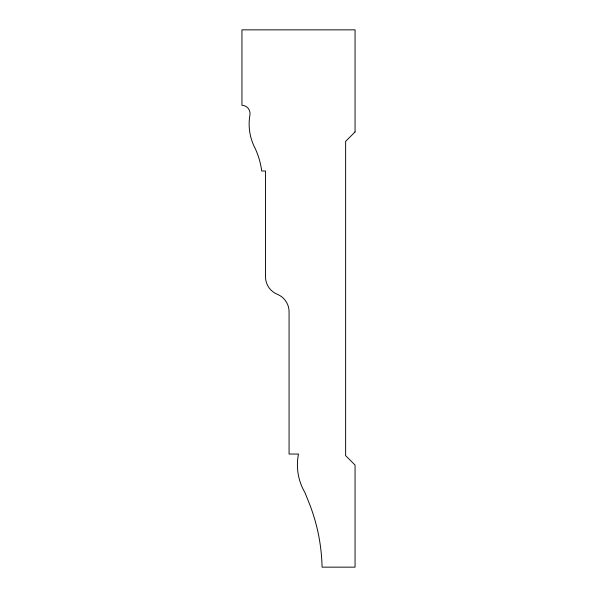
<?xml version="1.0" encoding="UTF-8"?>
<svg xmlns="http://www.w3.org/2000/svg" width="597" height="597" viewBox="0 0 597 597"><rect width="100%" height="100%" fill="white"/><g stroke="black" fill="none" stroke-linecap="round" stroke-linejoin="round"><path stroke-width="0.9" d="M355.058 131.937L345.633 141.362L345.633 455.638L355.058 465.063L355.058 567.15L322.067 567.15A184.913 184.913 0 0 0 309.104 502.935L304.91 492.54A54.849 54.849 0 0 1 298.5 454.033L289.075 454.033L289.075 311.761A18.85 18.85 0 0 0 277.769 294.485L276.814 294.067A18.85 18.85 0 0 1 265.508 276.792L265.508 171.003L261.725 171.003A78.841 78.841 0 0 0 255.12 148.302A52.066 52.066 0 0 1 249.956 114.878A8.336 8.336 0 0 0 241.942 105.259L241.942 29.85L355.058 29.85L355.058 131.937"/></g></svg>
